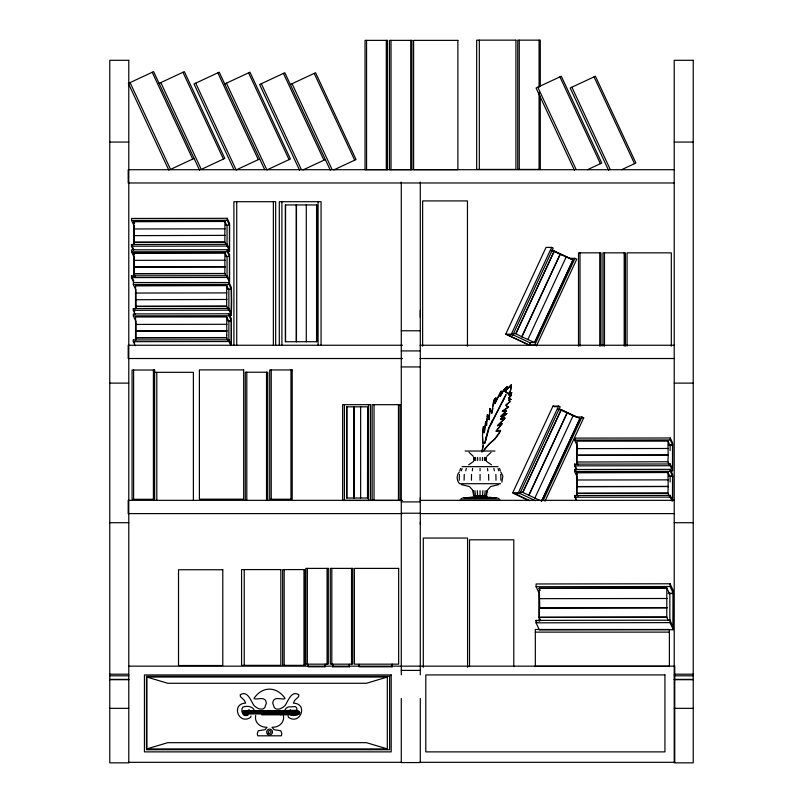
<?xml version="1.0" encoding="UTF-8"?>
<svg xmlns="http://www.w3.org/2000/svg" width="803" height="803" viewBox="0 0 803 803"><rect width="100%" height="100%" fill="white"/><g stroke="black" fill="none" stroke-linecap="round" stroke-linejoin="round"><path stroke-width="1.2" d="M133.86 282.666L131.491 277.597L131.491 275.851L227.189 275.71L229.427 280.879L229.457 256.458L227.219 251.67L227.229 249.703L131.531 249.843L131.531 251.801L133.77 256.599L133.74 276.132M133.388 250.265L131.491 246.21L131.491 244.473L227.189 244.333L229.427 249.492L229.457 225.081L227.219 220.283L227.229 218.316L131.531 218.456L131.531 220.423L133.77 225.221L133.74 244.754M135.195 345.732L133.308 341.676L133.308 339.94L228.996 339.799L231.244 344.959L231.274 320.548L229.036 315.75L229.036 313.792L133.348 313.923L133.348 315.89L135.707 321.049L135.546 337.822L136.42 339.689M135.195 314.354L133.308 310.299L133.308 308.553L228.996 308.412L231.244 313.582L231.274 289.16L229.036 284.372L229.036 282.405L231.405 287.474L231.655 302.159L231.364 315.228L228.875 315.228M135.556 340.221L135.577 316.974L226.717 316.954L226.797 335.022M135.556 308.834L135.577 289.301L133.348 284.503L133.348 282.546L229.548 282.526L229.588 254.772L227.229 249.703M229.548 282.526L227.189 277.457L227.189 275.71M227.068 251.148L229.548 251.138L227.189 246.069L227.189 244.333M230.893 345.591L228.996 341.536L228.996 339.799M231.364 315.228L228.996 310.159L228.996 308.412M420.29 524.128L420.29 522.372M420.29 499.747L420.29 497.689M420.29 317.436L420.29 310.37M535.32 666.018L535.32 666.52L535.32 629.482L669.381 629.482L669.381 666.52M670.073 583.771L673.386 590.878L673.326 629.723L539.355 629.923L536.053 622.827L536.053 620.388L670.023 620.187L673.155 627.424L673.205 593.236L670.073 586.521L670.073 583.771L536.103 583.972L536.103 586.722L539.235 593.437L539.194 621.512M575.972 500.289L574.546 495.511L670.244 495.371L672.482 500.53L672.523 476.119L670.284 471.321L670.284 469.353L574.587 469.494L574.587 471.461L576.825 476.259L576.795 495.792M576.444 469.926L574.546 465.87L574.546 464.124L670.244 463.983L672.482 469.153L672.523 444.732L670.284 439.944L670.284 437.976L574.587 438.117L574.587 440.074L576.825 444.872L576.795 464.405M673.326 629.723L670.023 622.626L670.023 620.187M672.131 501.162L670.244 497.107L670.244 495.371M670.124 470.799L672.613 470.799L670.244 465.73L670.244 463.983M227.048 275.82L227.078 257.422L224.9 252.754L133.76 252.885L133.73 273.743L135.034 276.543M227.048 244.443L227.078 226.044L224.9 221.377L133.76 221.508L133.73 242.355L134.603 244.222M228.865 308.523L228.885 290.124L226.707 285.456L135.577 285.587L135.546 306.445L136.42 308.312M228.865 339.91L228.885 321.511L226.717 316.954M489.378 417.46L489.81 408.888L490.432 408.948L491.848 413.093L493.825 400.235L496.144 397.756L494.879 403.718L500.982 391.262L500.179 396.421L504.535 388.782L507.185 386.584L507.115 388.401L505.087 391.021L503.501 390.168L500.179 396.421M489.358 415.322L490.031 408.566M669.832 620.127L669.863 594.581L666.821 588.047L539.225 588.238L539.184 617.427L540.71 620.699M670.124 450.603L670.134 445.695L667.955 441.028L668.176 455.301M670.124 481.991L670.134 477.082L667.955 472.415L576.815 472.545L576.996 478.006M500.52 430.709C496.736 439.05 488.304 443.216 483.587 450.814L489.288 443.738L494.799 439.261L500.52 430.709L496.113 431.191L501.955 423.843L497.479 425.63L504.123 419.437L504.886 418.062L500.41 419.226L506.683 413.515L500.41 419.226M224.9 221.377L224.87 242.225L225.743 244.092M224.9 252.754L224.87 273.602L225.743 275.469M226.707 285.456L226.677 306.304L227.992 309.115M577.006 447.141L576.785 462.016L578.1 464.817M577.006 478.518L576.785 493.393L578.1 496.194M666.821 588.047L666.771 617.236L668.297 620.508M668.026 474.583L668.176 486.688M229.548 251.138L229.588 223.395L227.229 218.316M672.613 470.799L672.653 443.045L670.284 437.976M248.127 710.645L249.793 711.237M248.127 710.775L248.96 709.711L250.064 710.705M134.081 243.731L133.87 225.342M135.898 307.82L135.687 289.421M135.898 339.197L135.687 320.809M227.992 340.492L226.677 337.692L226.787 335.273M668.176 455.442L667.925 461.876L669.23 464.676M669.23 496.063L667.925 493.263L668.176 486.829M486.769 423.291L486.849 418.945M500.901 416.386L506.683 413.515L500.901 416.386L506.352 410.835L502.367 411.266L508.53 406.991L506.322 405.927L506.01 404.993L509.955 401.701L508.941 400.055L510.899 399.422L508.53 398.368L511.511 395.176L508.63 398.368M508.53 406.991L506.402 405.927L506.091 404.993L509.955 401.701L508.841 400.055L510.899 399.422M134.031 276.995L133.87 256.719M231.384 345.119L231.405 318.861L229.036 313.792M477.584 495.602L477.293 490.703M672.623 500.691L672.653 474.432L670.284 469.353M486.829 421.234L487.491 414.539L489.338 419.648L489.408 417.46M511.29 385.741L510.557 390.71L508.51 394.263L510.447 390.71L511.381 385.269M482.493 434.624L482.703 440.375M486.648 424.777L486.508 425.379L486.718 423.291M475.476 495.602L474.934 490.703M493.142 406.017L493.263 403.779M488.706 480.234L488.625 474.382M477.705 460.561L477.644 457.409M474.071 495.602L473.358 490.703M485.082 425.841L484.329 432.606L485.574 421.545L486.508 425.379L486.196 424.235M482.573 434.624L483.416 426.644L484.329 432.606L483.416 426.644M482.493 457.409L482.422 460.561M471.512 474.382L471.431 480.234M482.844 490.703L482.543 495.602M489.408 419.015L489.338 419.648L487.491 414.539M496.023 480.234L495.873 474.382M475.707 460.561L475.587 457.409M472.315 470.819L472.606 468.43M482.713 433.088L483.496 426.644M493.293 402.253C496.033 395.116 496.405 398.258 494.789 403.347M283.409 715.443C284.794 722.6 278.932 727.498 271.996 727.277L274.024 729.686L280.789 730.75L281.813 733.651L281.371 735.809L257.693 735.809L257.251 733.651L258.285 730.75L265.04 729.686L267.068 727.277C260.132 727.498 254.27 722.6 255.655 715.443M492.922 408.516L491.817 413.093L489.991 408.566M483.075 445.725L482.011 451.918M500.921 480.234L500.721 474.382M474.372 460.561L474.222 457.409M263.595 713.947L263.595 711.528M278.862 711.528L278.862 713.947M473.9 460.561L473.74 457.409M487.07 416.737L487.541 414.539M484.54 457.409L484.42 460.561M464.254 474.382L464.104 480.234M485.203 490.703L484.651 495.602M481.92 451.918L483.155 445.725L482.523 437.685M465.75 470.819L466.282 468.43M485.915 457.409L485.755 460.561M459.416 474.382L459.216 480.234M486.769 490.703L486.056 495.602M486.397 457.409L486.227 460.561M484.661 443.146L488.625 427.979L506.02 394.604L489.087 428.15L484.912 443.206M500.369 395.116L501.233 391.041L494.789 403.588M485.434 440.114L486.999 434.062M487.321 490.703L486.548 495.602L473.579 495.602L472.806 490.703M485.725 440.185L486.548 437.173M461.354 470.819L462.066 468.43M504.886 418.062L497.509 425.771L501.955 423.843M459.818 470.819L460.581 468.43M251.008 715.985L250.576 717.33C238.621 725.521 230.642 703.629 245.618 703.147L244.413 700.417L240.458 696.633L240.207 694.786C247.535 690.038 250.797 700.758 253.889 705.375A13.4 13.4 0 0 0 260.132 709.129L262.852 709.019L264.749 707.674L266.325 703.147C265.622 695.619 257.863 699.905 254.139 698.751L254.22 698.038C262.541 686.123 276.463 686.234 284.844 698.038L284.924 698.751C281.211 699.905 273.442 695.619 272.739 703.147L274.315 707.674L276.212 709.019L278.932 709.129A13.4 13.4 0 0 0 285.175 705.375C288.267 700.758 291.529 690.038 298.867 694.786L298.606 696.633L294.661 700.417L293.446 703.147C308.422 703.629 300.442 725.521 288.488 717.33L288.056 715.985M506.974 386.584L503.561 390.168L508.63 394.012L505.017 391.021L507.345 387.889L507.185 386.584M284.483 711.257L285.928 708.376L288.147 706.971L295.474 706.6L296.729 707.905L297.08 710.545L299.208 711.528L299.75 712.743L299.208 713.947L293.326 715.603L290.837 714.961M501.855 482.161L502.869 476.119L500.831 472.034M506.352 410.835L500.942 416.386M509.172 395.568C516.68 387.919 504.896 398.037 511.391 395.176M530.171 342.891L529.127 345.149L505.729 334.178L546.04 247.394L551.641 247.394L553.217 248.127L512.896 334.911L507.275 334.761L529.388 345.109L534.678 345.109L574.998 258.325L576.775 259.158L536.454 345.942M505.729 334.178L511.32 334.178L551.641 247.394M512.695 333.707L515.787 333.707L554.18 251.048L573.071 259.891L534.678 342.54L529.518 342.54L512.856 334.741M572.971 259.841L534.567 342.5L521.89 336.838L515.907 333.757L554.301 251.108M521.759 336.778L560.163 254.119M521.89 336.838L560.283 254.18M527.822 339.599L566.215 256.94M529.388 345.109L530.432 342.861M528.254 500.42L512.685 492.851L552.996 406.057L558.587 406.057L560.173 406.8L519.852 493.584L514.221 493.433L529.709 500.681M512.685 492.851L518.276 492.851L558.587 406.057M519.651 492.369L522.743 492.369L561.136 409.721L580.027 418.564L541.624 501.213M540.469 500.711L522.853 492.43L561.257 409.781M528.715 495.441L567.109 412.792M528.846 495.501L567.239 412.852M534.778 498.272L573.171 415.613M541.523 501.162L579.917 418.514M543.199 500.399L581.944 416.998L583.721 417.831L544.976 501.233M501.915 423.843L496.124 431.191L500.49 430.318M502.768 401.269L504.435 397.947M491.356 423.643L491.817 422.739M491.306 422.478L492.279 420.581M487.642 489.87L490.743 486.498L498.723 484.641M261.738 710.645L261.065 712.743L261.738 714.831L297.722 714.831M280.719 714.831L281.401 712.743L280.719 710.645L243.841 710.645L242.365 711.528L299.208 711.528M486.879 456.295L491.065 452.33M508.429 406.991L502.417 411.266L506.271 410.835M473.519 461.494L468.661 464.817M459.296 472.034C456.305 475.175 456.505 480.686 459.567 483.707L500.57 483.707M289 710.705L290.636 709.872L290.947 711.287M511.31 384.988L505.569 390.77L503.561 390.168L508.731 394.012L505.087 391.021M461.042 498.683L462.99 497.91L497.137 497.91L499.095 498.683M248.227 714.961C243.6 717.962 240.037 710.585 242.847 707.122C246.732 705.516 253.537 706.178 254.581 711.257M505.017 391.021L511.099 384.888M159.104 83.402L184.339 71.638L224.81 158.422L201.282 169.393L160.821 82.609M224.73 83.954L249.964 72.19L290.425 158.984L266.907 169.945L226.436 83.161M290.355 84.516L315.579 72.752L356.05 159.536L333.657 169.975M194.065 158.422L170.547 169.393L130.076 82.609M259.69 158.984L236.172 169.945L195.701 83.161M302.912 169.975L325.315 159.536M587.455 169.704L601.778 163.029L561.307 76.235L536.073 87.999L574.446 170.286M621.572 169.704L635.896 163.029L595.424 76.235L570.19 87.999L608.564 170.286M500.64 419.206L504.816 418.062M146.859 748.908L167.727 742.675L366.439 742.675L387.307 748.908L387.307 677.039L146.859 677.039L146.859 748.908L387.307 748.908M387.307 677.039L366.439 683.273L167.727 683.273L146.859 677.039M511.521 392.597L508.61 394.263M511.641 392.597L508.51 394.263M509.323 395.618L511.511 395.176M243.841 710.645L247.876 710.645M296.598 710.324L279.364 710.645M463.983 497.9C471.873 497.599 479.341 495.22 487.431 496.505M465.579 497.94L496.154 497.9M464.295 497.91L465.208 497.9M131.531 220.423L227.219 220.283M133.76 221.618L224.9 221.487M225.733 225.081L229.457 225.081M133.991 228.955L225.121 228.825M133.991 235.64L225.131 235.369M133.73 242.225L224.87 242.094M133.73 242.355L224.87 242.225M131.491 246.21L227.189 246.069M131.531 251.801L227.219 251.67M224.9 252.865L133.76 253.005L134.633 254.752M225.733 256.468L229.457 256.458M133.991 260.343L225.121 260.212M133.991 266.887L225.131 266.757M133.991 267.028L225.121 266.897M133.73 273.612L224.87 273.482M133.73 273.743L224.87 273.602M131.491 277.597L227.189 277.457M133.348 284.503L229.036 284.372M135.577 285.707L226.717 285.567M227.55 289.17L231.274 289.16M227.691 289.391L231.415 289.391M135.797 293.045L226.938 292.914M135.797 299.73L226.938 299.459M135.546 306.314L226.687 306.184M135.546 306.445L226.677 306.304M133.308 310.299L228.996 310.159M133.348 315.89L229.036 315.75M227.55 320.558L231.274 320.548M227.691 320.778L231.415 320.768M135.797 324.422L226.938 324.292M135.807 330.977L226.938 330.836M135.797 331.117L226.938 330.977M135.546 337.692L226.687 337.561M135.546 337.822L226.677 337.692M133.308 341.676L228.996 341.536M574.587 440.074L670.284 439.944M667.955 441.138L576.815 441.158L576.996 446.619M668.789 444.742L672.523 444.732M668.929 444.962L672.663 444.962M577.046 448.616L668.186 448.486M577.046 455.16L668.186 455.03M577.046 455.301L668.186 455.171M576.785 462.016L667.925 461.755M574.546 465.87L670.244 465.73M574.587 471.461L670.284 471.321M576.825 472.656L667.955 472.525L667.996 473.9M668.789 476.129L672.523 476.119M668.929 476.35L672.663 476.34M577.046 479.993L668.186 479.863M577.046 486.548L668.186 486.407M577.046 486.678L668.186 486.548M576.795 493.263L667.925 493.132M576.785 493.393L667.925 493.263M574.546 497.248L670.244 497.107M536.103 586.722L670.073 586.521M539.225 588.388L666.821 588.208M668.196 593.246L673.205 593.236M668.397 593.558L673.406 593.547M539.546 598.667L667.132 598.486M539.546 607.831L667.142 607.65M539.546 608.032L667.132 607.841M539.184 617.246L666.781 617.065M539.184 617.427L666.771 617.236M536.053 622.827L670.023 622.626M109.77 142.061L128.781 142.061M674.219 142.061L693.23 142.061M674.229 169.714L128.189 169.714L128.189 182.974L674.229 182.974M551.089 251.048L554.18 251.048M574.998 258.325L569.698 258.325L552.012 250.044M401.279 330.786L420.29 330.786M402.464 345.25L128.189 345.25L128.189 358.519L402.464 358.519M419.999 345.25L674.229 345.25M401.279 350.921L420.29 350.921M419.999 358.519L674.229 358.519M401.279 366.931L420.29 366.931M109.77 383.121L128.781 383.121M674.219 383.121L693.23 383.121M558.045 409.721L561.136 409.721M581.944 416.998L576.654 416.998L558.958 408.717M581.492 417.831L583.721 417.831M465.148 451.035L494.979 451.035M462.106 466.643L498.031 466.643M367.613 498.031L346.695 498.031L346.695 406.83L367.613 406.83L367.503 498.031M459.948 500.088L500.179 500.088M402.464 500.339L128.189 500.339L128.189 513.599L402.464 513.599M419.999 500.339L674.229 500.339M401.279 501.895L420.29 501.895M401.279 513.227L420.29 513.227M419.999 513.599L674.229 513.599M109.77 522.723L128.781 522.723M674.219 522.723L693.23 522.723M535.32 632.122L669.381 632.122M128.781 666.159L674.761 666.159L674.761 762.318L419.296 762.318M535.32 666.319L669.381 666.319M349.385 666.791L349.385 664.292L349.486 666.791L332.613 666.791L332.613 664.292M401.279 670.405L420.29 670.405M109.77 674.199L128.781 674.199M674.219 674.199L693.23 674.199M109.77 675.805L128.781 675.805M674.219 675.805L693.23 675.805M109.77 679.368L128.781 679.408M674.219 679.368L693.23 679.408M109.77 679.699L128.781 679.699M674.219 679.699L693.23 679.699M109.77 708.346L128.781 708.346M674.219 708.346L693.23 708.346M295.263 710.645L297.722 710.645M242.376 712.743L299.75 712.743M242.928 713.947L299.208 713.947M247.204 714.831L243.841 714.831L245.859 715.152M128.781 762.318L401.771 762.318M494.929 497.9L495.842 497.91M554.542 406.649L556.79 406.709M494.558 497.94L488.897 497.157M461.414 484.641L469.384 486.498L472.485 489.87M565.974 256.9L569.548 258.365M576.383 416.998L575.149 416.476M575.179 416.506L568.564 413.635M491.476 464.817L486.608 461.494M563.355 255.755L558.727 253.618M569.437 258.355L571.174 259.158M564.71 411.849L567.601 413.184M511.32 334.178L512.896 334.911M518.276 492.851L519.852 493.584M518.698 492.891L535.36 500.691M554.953 251.841L557.764 253.176M563.776 411.397L559.741 409.46M552.996 406.057L554.341 406.709M469.062 452.33L473.258 456.295M510.778 399.422L508.53 398.368M485.574 421.545L486.016 423.562M594.039 76.877L634.511 163.671M571.907 87.206L610.27 169.483M559.922 76.877L600.393 163.671M537.789 87.206L576.152 169.483M574.587 438.117L575.54 440.144M574.587 469.494L575.54 471.522M314.204 73.394L354.675 160.178M539.225 588.238L540.238 590.416M292.061 83.713L332 169.373M330.294 170.176L284.844 72.752L259.61 84.516L299.559 170.176M283.459 73.394L323.93 160.178M261.326 83.713L301.266 169.373M248.579 72.832L289.05 159.626M264.679 169.614L219.219 72.19L193.995 83.954L233.934 169.614M217.844 72.832L258.305 159.626M182.954 72.28L223.425 159.064M199.576 170.186L153.604 71.638L128.37 83.402L168.841 170.186M152.219 72.28L192.69 159.064M133.76 221.508L134.633 223.375M574.546 464.124L576.795 469.293M574.546 495.511L576.343 499.637M536.053 620.388L536.946 622.455M131.491 244.473L133.73 249.633M131.491 275.851L133.73 281.02M133.308 308.553L134.653 311.654M133.308 339.94L134.653 343.042M499.556 468.43L500.319 470.819M498.071 468.43L498.773 470.819M493.845 468.43L494.387 470.819M487.521 468.43L487.812 470.819M482.874 441.72L483.025 443.065M576.865 442.654L576.885 443.326M576.885 474.714L576.865 474.031M539.435 593.748L539.757 608.062M671.318 346.123L671.318 252.855L627.063 252.855L627.063 346.123M625.417 346.123L625.417 252.855L602.953 252.855L602.953 346.123M624.192 252.855L624.192 346.123M604.468 252.855L604.468 346.123M600.965 346.123L600.965 252.855L578.501 252.855L578.501 346.123M599.741 252.855L599.741 346.123M580.017 252.855L580.017 346.123M540.299 86.142L540.299 40.15L517.744 40.15L517.744 169.423L540.299 169.423L540.299 96.089M539.064 40.15L539.064 87.386M539.064 92.355L539.064 169.423M519.27 40.15L519.27 169.423M513.779 666.58L513.779 539.797L469.514 539.797L469.514 666.58M480.064 457.409L480.064 460.561M480.064 468.43L480.064 470.819M480.064 474.382L480.064 480.234M480.064 490.703L480.064 495.602M479.321 40.15L479.321 169.423M467.567 667.333L467.567 538.05L423.301 538.05L423.301 667.333M467.456 346.183L467.456 200.921L422.639 200.921L422.639 346.183M420.29 182.06L420.29 674.841M420.29 698.49L420.29 762.569L401.279 762.569L401.279 698.49M410.734 40.371L410.734 169.644M401.279 182.06L401.279 674.841M398.459 404.682L398.459 500.44M392.225 664.292L392.225 666.791L358.971 666.791L358.971 664.292M392.015 664.292L392.015 666.791M391.021 40.371L391.021 169.644M386.283 40.371L386.283 169.644M374.027 404.682L374.027 500.44M368.527 404.682L368.527 500.44M366.559 40.371L366.559 169.644M360.647 406.83L360.647 498.031M354.103 406.83L354.103 498.031M353.962 406.83L353.962 498.031M351.523 568.394L351.523 664.161M346.836 406.83L346.836 498.031M344.397 404.682L344.397 500.44M332.693 664.292L332.693 666.791M331.81 568.394L331.81 664.161M327.072 568.394L327.072 664.161M325.034 664.292L325.034 666.791L308.151 666.791L308.151 664.292M324.924 664.292L324.924 666.791M321.059 345.35L321.059 201.704L279.293 201.704L279.293 345.35M318.098 201.704L318.098 345.35M316.573 204.936L316.573 341.727M307.358 568.394L307.358 664.161M306.284 204.936L306.284 341.727M303.976 569.588L303.976 665.346M296.478 204.936L296.478 341.727M296.257 204.936L296.257 341.727M290.957 369.952L290.957 499.225M285.567 204.936L285.567 341.727M284.182 569.588L284.182 665.346M281.913 201.704L281.913 345.35M275.66 345.35L275.66 201.704L233.904 201.704L233.904 345.35M273.371 201.704L273.371 345.35M271.243 369.952L271.243 499.225M271.233 711.528L271.233 713.947M267.75 500.239L267.75 372.211L245.276 372.211L245.276 500.239M266.516 372.211L266.516 500.239M246.802 372.211L246.802 500.239M244.232 569.588L244.232 665.346M236.724 201.704L236.724 345.35M193.382 500.359L193.382 372.321L154.136 372.321L154.136 500.359M156.796 372.321L156.796 500.359M153.403 370.022L153.403 499.295M133.599 370.022L133.599 499.295M515.917 40.15L476.661 40.15L476.661 169.423L515.917 169.423L515.917 40.15M387.508 40.371L365.044 40.371L365.044 169.644L387.508 169.644L387.508 40.371M411.959 40.371L389.495 40.371L389.495 169.644L411.959 169.644L411.959 40.371M457.871 40.371L413.605 40.371L413.605 169.644L457.871 169.644L457.871 40.371M128.781 60.305L109.77 60.305L109.77 762.85L128.781 762.85L128.781 60.305M693.23 60.305L674.219 60.305L674.219 762.85L693.23 762.85L693.23 60.305M316.743 204.936L285.366 204.936L285.366 341.727L316.743 341.727L316.743 204.936M243.66 369.902L199.395 369.902L199.395 499.175L243.66 499.175L243.66 369.902M154.638 370.022L132.073 370.022L132.073 499.295L154.638 499.295L154.638 370.022M292.192 369.952L269.718 369.952L269.718 499.225L292.192 499.225L292.192 369.952M370.494 404.682L342.65 404.682L342.65 500.44L370.494 500.44L370.494 404.682M399.984 404.682L372.14 404.682L372.14 500.44L399.984 500.44L399.984 404.682M328.307 568.394L305.833 568.394L305.833 664.161L328.307 664.161L328.307 568.394M352.758 568.394L330.284 568.394L330.284 664.161L352.758 664.161L352.758 568.394M398.659 568.394L354.394 568.394L354.394 664.161L398.659 664.161L398.659 568.394M280.829 569.588L241.573 569.588L241.573 665.346L280.829 665.346L280.829 569.588M305.21 569.588L282.656 569.588L282.656 665.346L305.21 665.346L305.21 569.588M222.782 569.749L178.517 569.749L178.517 665.516L222.782 665.516L222.782 569.749M391.191 674.932L144.44 674.932L144.44 751.879L391.191 751.879L391.191 674.932M664.934 674.932L425.791 674.932L425.791 751.879L664.934 751.879L664.934 674.932M389.626 676.337L146.487 676.337L146.487 749.721L389.626 749.721L389.626 676.337M267.279 733.822A2.931 2.931 0 0 0 272.307 733.129A2.931 2.931 0 0 0 269.186 729.124A2.931 2.931 0 0 0 267.279 733.822M268.885 733.219A1.415 1.415 0 0 0 271.012 731.995A1.415 1.415 0 0 0 268.885 730.77A1.415 1.415 0 0 0 268.885 733.219"/></g></svg>
